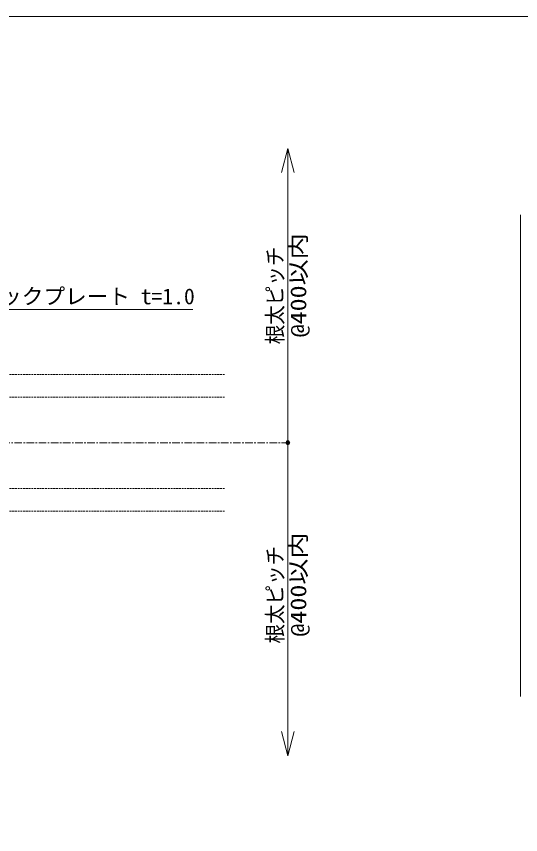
# Model space of a CAD drawing. Units: millimetres, scale not verified. Extents: x -4131 to 4169, y -981 to 998.
# Drawn here: x 2805 to 3137, y -155 to 384 of the extents above; entities that cross this region are included whole.
import ezdxf
from ezdxf.enums import TextEntityAlignment as Align

# ---------------------------------------------------------------- set-up
doc = ezdxf.new("R2010")
doc.units = ezdxf.units.MM
doc.header["$LTSCALE"] = 10
doc.linetypes.add('CHAIN1', pattern=[8, 5, -1, 1, -1])
doc.linetypes.add('DASHED1', pattern=[1.8, 1.2, -0.6])
for name, color, linetype, lineweight in [('0-0_図枠', 7, 'Continuous', 9), ('0-2_文字', 4, 'Continuous', 9), ('0-3_寸法', 7, 'Continuous', 9), ('0-4_一般', 4, 'Continuous', 9), ('0-9_根太', 4, 'Continuous', 9)]:
    doc.layers.add(name, color=color, linetype=linetype, lineweight=lineweight)
doc.styles.add('ＭＳ ゴシック', font='')
doc.styles.get('ＭＳ ゴシック').set_extended_font_data('MS Gothic')

# ---------------------------------------------------------------- blocks, each defined once
blk = doc.blocks.new('グループ-43-1')
at = {"layer": '0-9_根太', "linetype": 'DASHED1'}
for p, q in [((24943, 4399.7), (30249.1, 4399.7)), ((24943, 4249.7), (30249.1, 4249.7)), ((24943, 3649.7), (30249.1, 3649.7)), ((24943, 3499.7), (30249.1, 3499.7))]:
    blk.add_line(p, q, dxfattribs=at)
at = {"layer": '0-9_根太', "linetype": 'CHAIN1'}
blk.add_line((24943, 3949.7), (30663.7, 3949.7), dxfattribs=at)

msp = doc.modelspace()

# ---------------------------------------------------------------- hatches: boundary and pattern name
at = {"layer": '0-3_寸法'}
msp.add_hatch(color=256, dxfattribs=at).paths.add_polyline_path([(2985.31, 103.37, 1), (2982.72, 103.37, 1)])

# ---------------------------------------------------------------- linework, layer by layer
at = {"layer": '0-0_図枠', "color": 5}
msp.add_lwpolyline([(2169.05, 384.21), (4169.05, 384.21), (4169.05, -915.79), (2169.05, -915.79)], close=True, dxfattribs=at)
at = {"layer": '0-2_文字'}
msp.add_lwpolyline([(2921.51, 191.05), (2734.88, 191.05), (2717.86, 220.54)], dxfattribs=at)
at = {"layer": '0-3_寸法', "color": 4}
msp.add_line((2984.01, 297.26), (2984.01, -102.74), dxfattribs=at)
for points in [[(2979.75, 281.38), (2984.01, 297.26), (2988.26, 281.38)], [(2988.26, -86.87), (2984.01, -102.74), (2979.75, -86.87)]]:
    msp.add_lwpolyline(points, dxfattribs=at)
at = {"layer": '0-3_寸法'}
msp.add_circle((2984.02, 103.37), 1.29, dxfattribs=at)
at = {"layer": '0-4_一般', "color": 7}
msp.add_line((3137.33, -63.62), (3137.33, 253.52), dxfattribs=at)

# ---------------------------------------------------------------- block references
at = {"layer": '0-9_根太', "xscale": 0.1, "yscale": 0.1}
msp.add_blockref('グループ-43-1', (-82.35, -291.6), dxfattribs=at)

# ---------------------------------------------------------------- texts
at = {"layer": '0-2_文字', "style": 'ＭＳ ゴシック'}
msp.add_text('プラスチックプレート t=1.0', height=10.45, dxfattribs=at).set_placement((2737.55, 191.46), align=Align.BOTTOM_LEFT)
at = {"layer": '0-3_寸法', "color": 4, "style": 'ＭＳ ゴシック'}
for s, width, p in [('@400以内', 1.2, (2999.33, 172.81)), ('根太ピッチ', 0.9, (2983.94, 168.26)), ('@400以内', 1.2, (2999.33, -24.28)), ('根太ピッチ', 0.9, (2983.94, -28.83))]:
    msp.add_text(s, height=10.48, rotation=90, dxfattribs=dict(at, width=width)).set_placement(p, align=Align.BOTTOM_LEFT)

doc.saveas('drawing.dxf')
